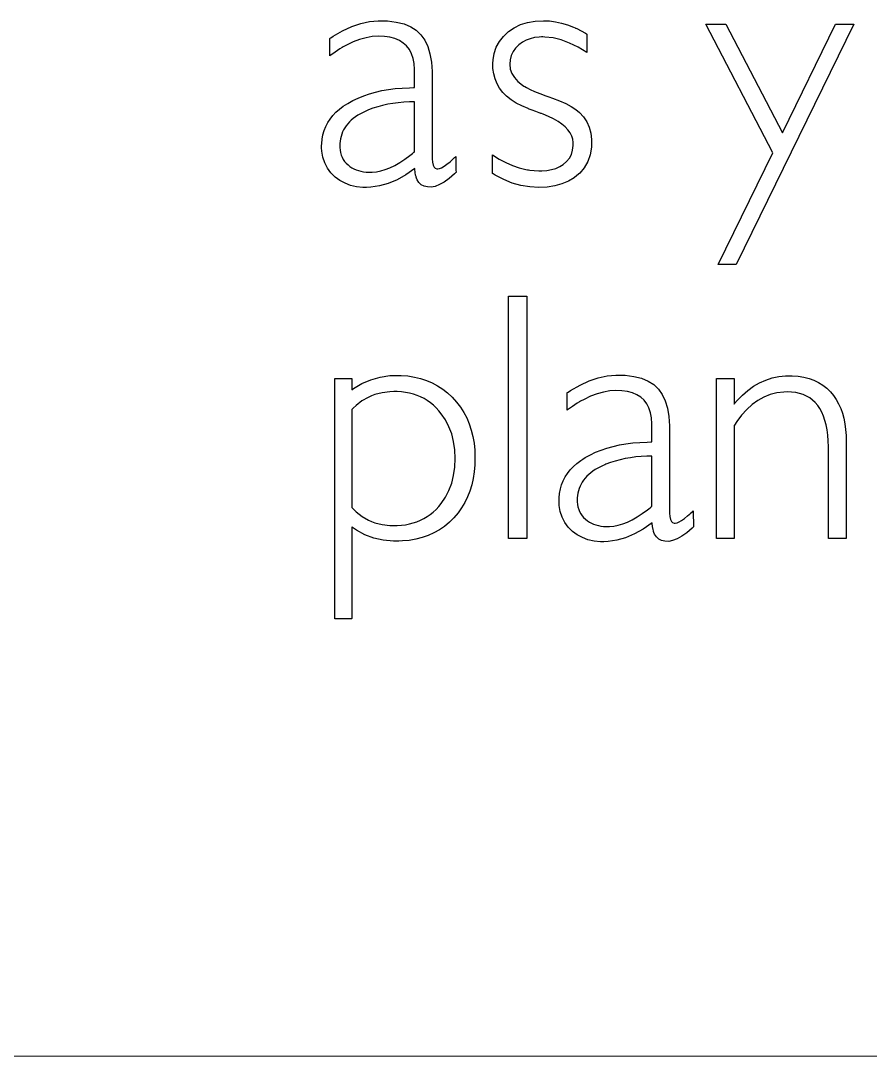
# Model space of a CAD drawing. Header units: millimetres. Extents: x 2232 to 85269, y -3593 to 5869.
# Drawn here: x 43522.46 to 43553.4, y -1535.28 to -1497.59 of the extents above; entities that cross this region are included whole.
import ezdxf

# ---------------------------------------------------------------- set-up
doc = ezdxf.new("R2010")
doc.units = ezdxf.units.MM
doc.layers.add('Standart', color=7, linetype='Continuous')

msp = doc.modelspace()

# ---------------------------------------------------------------- linework, layer by layer
at = {"layer": 'Standart', "color": 159, "linetype": 'Continuous', "lineweight": -3}
for points in [[(43534.519, -1497.8), (43534.848, -1497.688)], [(43534.848, -1497.688), (43535.168, -1497.616)], [(43535.168, -1497.616), (43535.482, -1497.587)], [(43535.482, -1497.587), (43535.65, -1497.587)], [(43535.65, -1497.587), (43535.823, -1497.595)], [(43535.823, -1497.595), (43536.14, -1497.634)], [(43536.14, -1497.634), (43536.42, -1497.704)], [(43536.42, -1497.704), (43536.663, -1497.804)], [(43540.433, -1497.841), (43540.666, -1497.729)], [(43540.666, -1497.729), (43540.921, -1497.649)], [(43540.921, -1497.649), (43541.199, -1497.602)], [(43541.199, -1497.602), (43541.5, -1497.586)], [(43541.5, -1497.586), (43541.715, -1497.595)], [(43541.715, -1497.595), (43541.932, -1497.623)], [(43541.932, -1497.623), (43542.15, -1497.669)], [(43542.15, -1497.669), (43542.369, -1497.734)], [(43542.369, -1497.734), (43542.59, -1497.818)], [(43549.847, -1502.396), (43547.41, -1497.711)], [(43547.41, -1497.711), (43548.134, -1497.711)], [(43548.134, -1497.711), (43550.2, -1501.672)], [(43552.799, -1497.711), (43548.518, -1506.458)], [(43550.2, -1501.672), (43552.132, -1497.711)], [(43552.132, -1497.711), (43552.799, -1497.711)], [(43533.751, -1498.206), (43533.839, -1498.151)], [(43533.839, -1498.151), (43534.183, -1497.955)], [(43534.183, -1497.955), (43534.519, -1497.8)], [(43535.265, -1498.166), (43535.037, -1498.205)], [(43535.489, -1498.152), (43535.265, -1498.166)], [(43535.704, -1498.16), (43535.489, -1498.152)], [(43535.908, -1498.189), (43535.704, -1498.16)], [(43536.663, -1497.804), (43536.868, -1497.935)], [(43536.868, -1497.935), (43537.037, -1498.096)], [(43537.037, -1498.096), (43537.175, -1498.291)], [(43539.893, -1498.343), (43540.04, -1498.155)], [(43540.04, -1498.155), (43540.223, -1497.984)], [(43540.223, -1497.984), (43540.433, -1497.841)], [(43542.59, -1497.818), (43542.646, -1497.842)], [(43542.646, -1497.842), (43542.668, -1497.852)], [(43542.668, -1497.852), (43542.677, -1497.856)], [(43542.677, -1497.856), (43542.715, -1497.874)], [(43542.715, -1497.874), (43542.869, -1497.954)], [(43542.869, -1497.954), (43543.027, -1498.044)], [(43543.027, -1498.044), (43543.067, -1498.068)], [(43543.067, -1498.068), (43543.08, -1498.077)], [(43543.08, -1498.077), (43543.08, -1498.084)], [(43543.08, -1498.084), (43543.08, -1498.12)], [(43543.08, -1498.12), (43543.08, -1498.181)], [(43533.717, -1498.228), (43533.729, -1498.22)], [(43533.717, -1498.23), (43533.717, -1498.228)], [(43533.717, -1498.253), (43533.717, -1498.23)], [(43533.717, -1498.299), (43533.717, -1498.253)], [(43533.717, -1498.363), (43533.717, -1498.299)], [(43533.717, -1498.69), (43533.717, -1498.363)], [(43533.729, -1498.22), (43533.751, -1498.206)], [(43534.207, -1498.54), (43534.164, -1498.565)], [(43534.329, -1498.473), (43534.207, -1498.54)], [(43534.569, -1498.358), (43534.329, -1498.473)], [(43534.805, -1498.269), (43534.569, -1498.358)], [(43535.037, -1498.205), (43534.805, -1498.269)], [(43536.092, -1498.238), (43535.908, -1498.189)], [(43536.254, -1498.307), (43536.092, -1498.238)], [(43536.395, -1498.397), (43536.254, -1498.307)], [(43536.516, -1498.506), (43536.395, -1498.397)], [(43536.615, -1498.636), (43536.516, -1498.506)], [(43537.175, -1498.291), (43537.285, -1498.522)], [(43537.285, -1498.522), (43537.366, -1498.789)], [(43539.704, -1498.773), (43539.781, -1498.549)], [(43539.781, -1498.549), (43539.893, -1498.343)], [(43540.598, -1498.465), (43540.481, -1498.58)], [(43540.729, -1498.37), (43540.598, -1498.465)], [(43540.866, -1498.296), (43540.729, -1498.37)], [(43541.013, -1498.24), (43540.866, -1498.296)], [(43541.171, -1498.202), (43541.013, -1498.24)], [(43541.338, -1498.181), (43541.171, -1498.202)], [(43541.426, -1498.178), (43541.338, -1498.181)], [(43541.48, -1498.178), (43541.426, -1498.178)], [(43541.552, -1498.18), (43541.48, -1498.178)], [(43541.845, -1498.213), (43541.552, -1498.18)], [(43542.145, -1498.286), (43541.845, -1498.213)], [(43542.45, -1498.399), (43542.145, -1498.286)], [(43542.762, -1498.551), (43542.45, -1498.399)], [(43543.08, -1498.181), (43543.08, -1498.348)], [(43543.08, -1498.348), (43543.08, -1498.533)], [(43543.08, -1498.533), (43543.08, -1498.615)], [(43533.717, -1498.762), (43533.717, -1498.69)], [(43533.717, -1498.818), (43533.717, -1498.762)], [(43533.717, -1498.854), (43533.717, -1498.818)], [(43533.717, -1498.862), (43533.717, -1498.854)], [(43533.725, -1498.858), (43533.717, -1498.863)], [(43533.717, -1498.863), (43533.717, -1498.862)], [(43533.909, -1498.727), (43533.725, -1498.858)], [(43534.082, -1498.615), (43533.909, -1498.727)], [(43534.164, -1498.565), (43534.082, -1498.615)], [(43536.693, -1498.786), (43536.615, -1498.636)], [(43536.75, -1498.956), (43536.693, -1498.786)], [(43537.366, -1498.789), (43537.419, -1499.092)], [(43539.663, -1499.014), (43539.704, -1498.773)], [(43540.324, -1498.849), (43540.284, -1499.004)], [(43540.389, -1498.708), (43540.324, -1498.849)], [(43540.481, -1498.58), (43540.389, -1498.708)], [(43543.08, -1498.744), (43542.762, -1498.551)], [(43543.08, -1498.615), (43543.08, -1498.682)], [(43543.08, -1498.682), (43543.08, -1498.727)], [(43543.08, -1498.727), (43543.08, -1498.744)], [(43536.787, -1499.146), (43536.75, -1498.956)], [(43536.802, -1499.357), (43536.787, -1499.146)], [(43537.419, -1499.092), (43537.443, -1499.43)], [(43539.655, -1499.174), (43539.656, -1499.142)], [(43539.655, -1499.22), (43539.655, -1499.174)], [(43539.66, -1499.323), (43539.655, -1499.22)], [(43539.656, -1499.142), (43539.663, -1499.014)], [(43540.284, -1499.004), (43540.271, -1499.173)], [(43540.271, -1499.173), (43540.29, -1499.345)], [(43536.802, -1499.405), (43536.802, -1499.357)], [(43536.802, -1499.406), (43536.802, -1499.405)], [(43536.802, -1499.414), (43536.802, -1499.406)], [(43536.802, -1499.448), (43536.802, -1499.414)], [(43536.802, -1499.502), (43536.802, -1499.448)], [(43536.802, -1499.649), (43536.802, -1499.502)], [(43536.802, -1499.813), (43536.802, -1499.649)], [(43537.443, -1499.43), (43537.445, -1499.52)], [(43537.445, -1499.52), (43537.445, -1499.543)], [(43537.445, -1499.543), (43537.445, -1499.557)], [(43537.445, -1499.557), (43537.445, -1499.563)], [(43537.445, -1499.563), (43537.445, -1499.602)], [(43537.445, -1499.602), (43537.445, -1499.672)], [(43537.445, -1499.672), (43537.445, -1499.771)], [(43539.686, -1499.52), (43539.66, -1499.323)], [(43539.735, -1499.705), (43539.686, -1499.52)], [(43540.29, -1499.345), (43540.346, -1499.506)], [(43540.346, -1499.506), (43540.439, -1499.658)], [(43540.439, -1499.658), (43540.569, -1499.799)], [(43536.102, -1500.058), (43536.358, -1500.036)], [(43536.358, -1500.036), (43536.624, -1500.024)], [(43536.624, -1500.024), (43536.76, -1500.022)], [(43536.76, -1500.022), (43536.795, -1500.022)], [(43536.795, -1500.022), (43536.802, -1500.022)], [(43536.802, -1499.952), (43536.802, -1499.813)], [(43536.802, -1499.997), (43536.802, -1499.952)], [(43536.802, -1500.021), (43536.802, -1499.997)], [(43536.802, -1500.022), (43536.802, -1500.021)], [(43537.445, -1499.771), (43537.445, -1499.894)], [(43537.445, -1499.894), (43537.445, -1500.039)], [(43537.445, -1500.039), (43537.445, -1500.203)], [(43539.807, -1499.88), (43539.735, -1499.705)], [(43539.901, -1500.043), (43539.807, -1499.88)], [(43540.017, -1500.195), (43539.901, -1500.043)], [(43540.569, -1499.799), (43540.737, -1499.93)], [(43540.737, -1499.93), (43540.784, -1499.962)], [(43540.784, -1499.962), (43540.818, -1499.983)], [(43540.818, -1499.983), (43540.874, -1500.017)], [(43540.874, -1500.017), (43541.008, -1500.087)], [(43534.559, -1500.491), (43534.752, -1500.399)], [(43534.752, -1500.399), (43534.954, -1500.317)], [(43534.954, -1500.317), (43535.166, -1500.245)], [(43535.166, -1500.245), (43535.386, -1500.183)], [(43535.386, -1500.183), (43535.616, -1500.131)], [(43535.616, -1500.131), (43535.854, -1500.089)], [(43535.854, -1500.089), (43536.102, -1500.058)], [(43537.445, -1500.203), (43537.445, -1500.571)], [(43540.157, -1500.335), (43540.017, -1500.195)], [(43540.318, -1500.464), (43540.157, -1500.335)], [(43541.008, -1500.087), (43541.17, -1500.161)], [(43541.17, -1500.161), (43541.36, -1500.238)], [(43541.36, -1500.238), (43541.578, -1500.319)], [(43541.578, -1500.319), (43541.698, -1500.36)], [(43541.698, -1500.36), (43541.83, -1500.406)], [(43541.83, -1500.406), (43542.085, -1500.503)], [(43533.941, -1500.918), (43534.069, -1500.805)], [(43534.069, -1500.805), (43534.21, -1500.698)], [(43534.21, -1500.698), (43534.286, -1500.648)], [(43534.286, -1500.648), (43534.375, -1500.593)], [(43534.375, -1500.593), (43534.559, -1500.491)], [(43535.291, -1500.771), (43535.124, -1500.834)], [(43535.463, -1500.716), (43535.291, -1500.771)], [(43535.642, -1500.668), (43535.463, -1500.716)], [(43535.826, -1500.628), (43535.642, -1500.668)], [(43536.016, -1500.595), (43535.826, -1500.628)], [(43536.212, -1500.57), (43536.016, -1500.595)], [(43536.413, -1500.552), (43536.212, -1500.57)], [(43536.62, -1500.542), (43536.413, -1500.552)], [(43536.726, -1500.539), (43536.62, -1500.542)], [(43536.779, -1500.539), (43536.726, -1500.539)], [(43536.802, -1500.539), (43536.779, -1500.539)], [(43536.802, -1500.54), (43536.802, -1500.539)], [(43536.802, -1500.549), (43536.802, -1500.54)], [(43536.802, -1500.565), (43536.802, -1500.549)], [(43536.802, -1500.587), (43536.802, -1500.565)], [(43536.802, -1500.617), (43536.802, -1500.587)], [(43536.802, -1500.653), (43536.802, -1500.617)], [(43536.802, -1500.694), (43536.802, -1500.653)], [(43536.802, -1500.792), (43536.802, -1500.694)], [(43536.802, -1500.907), (43536.802, -1500.792)], [(43537.445, -1500.571), (43537.445, -1500.973)], [(43540.503, -1500.582), (43540.318, -1500.464)], [(43540.71, -1500.689), (43540.503, -1500.582)], [(43540.939, -1500.784), (43540.71, -1500.689)], [(43540.951, -1500.789), (43540.939, -1500.784)], [(43540.983, -1500.8), (43540.951, -1500.789)], [(43541.089, -1500.84), (43540.983, -1500.8)], [(43542.085, -1500.503), (43542.31, -1500.604)], [(43542.31, -1500.604), (43542.505, -1500.707)], [(43542.505, -1500.707), (43542.672, -1500.813)], [(43533.642, -1501.296), (43533.727, -1501.163)], [(43533.727, -1501.163), (43533.827, -1501.037)], [(43533.827, -1501.037), (43533.941, -1500.918)], [(43534.574, -1501.146), (43534.5, -1501.208)], [(43534.653, -1501.086), (43534.574, -1501.146)], [(43534.739, -1501.029), (43534.653, -1501.086)], [(43534.83, -1500.975), (43534.739, -1501.029)], [(43534.928, -1500.923), (43534.83, -1500.975)], [(43535.031, -1500.874), (43534.928, -1500.923)], [(43535.083, -1500.851), (43535.031, -1500.874)], [(43535.124, -1500.834), (43535.083, -1500.851)], [(43536.802, -1501.036), (43536.802, -1500.907)], [(43536.802, -1501.175), (43536.802, -1501.036)], [(43536.802, -1501.321), (43536.802, -1501.175)], [(43537.445, -1500.973), (43537.445, -1501.382)], [(43541.22, -1500.888), (43541.089, -1500.84)], [(43541.338, -1500.933), (43541.22, -1500.888)], [(43541.381, -1500.948), (43541.338, -1500.933)], [(43541.407, -1500.958), (43541.381, -1500.948)], [(43541.412, -1500.96), (43541.407, -1500.958)], [(43541.43, -1500.967), (43541.412, -1500.96)], [(43541.412, -1500.96), (43541.412, -1500.96)], [(43541.484, -1500.987), (43541.43, -1500.967)], [(43541.686, -1501.073), (43541.484, -1500.987)], [(43541.868, -1501.162), (43541.686, -1501.073)], [(43542.029, -1501.255), (43541.868, -1501.162)], [(43542.672, -1500.813), (43542.809, -1500.923)], [(43542.809, -1500.923), (43542.959, -1501.083)], [(43542.959, -1501.083), (43543.078, -1501.262)], [(43533.512, -1501.581), (43533.57, -1501.436)], [(43533.57, -1501.436), (43533.642, -1501.296)], [(43534.222, -1501.556), (43534.184, -1501.633)], [(43534.266, -1501.481), (43534.222, -1501.556)], [(43534.316, -1501.409), (43534.266, -1501.481)], [(43534.371, -1501.339), (43534.316, -1501.409)], [(43534.433, -1501.272), (43534.371, -1501.339)], [(43534.5, -1501.208), (43534.433, -1501.272)], [(43536.802, -1501.618), (43536.802, -1501.321)], [(43537.445, -1501.382), (43537.445, -1501.771)], [(43542.17, -1501.352), (43542.029, -1501.255)], [(43542.29, -1501.453), (43542.17, -1501.352)], [(43542.39, -1501.559), (43542.29, -1501.453)], [(43542.469, -1501.668), (43542.39, -1501.559)], [(43543.078, -1501.262), (43543.166, -1501.46)], [(43543.166, -1501.46), (43543.222, -1501.676)], [(43533.423, -1502.059), (43533.439, -1501.893)], [(43533.439, -1501.893), (43533.469, -1501.734)], [(43533.469, -1501.734), (43533.512, -1501.581)], [(43534.106, -1501.881), (43534.092, -1501.968)], [(43534.126, -1501.796), (43534.106, -1501.881)], [(43534.152, -1501.713), (43534.126, -1501.796)], [(43534.184, -1501.633), (43534.152, -1501.713)], [(43536.802, -1501.762), (43536.802, -1501.618)], [(43536.802, -1501.899), (43536.802, -1501.762)], [(43536.802, -1502.024), (43536.802, -1501.899)], [(43537.445, -1501.771), (43537.445, -1501.95)], [(43542.527, -1501.782), (43542.469, -1501.668)], [(43542.565, -1501.899), (43542.527, -1501.782)], [(43542.582, -1502.021), (43542.565, -1501.899)], [(43543.222, -1501.676), (43543.248, -1501.911)], [(43543.248, -1501.911), (43543.25, -1502.044)], [(43533.421, -1502.144), (43533.423, -1502.059)], [(43533.421, -1502.211), (43533.421, -1502.144)], [(43533.428, -1502.33), (43533.421, -1502.211)], [(43534.084, -1502.058), (43534.082, -1502.105)], [(43534.082, -1502.105), (43534.082, -1502.128)], [(43534.082, -1502.128), (43534.082, -1502.145)], [(43534.082, -1502.145), (43534.083, -1502.196)], [(43534.083, -1502.196), (43534.092, -1502.294)], [(43534.092, -1501.968), (43534.084, -1502.058)], [(43534.092, -1502.294), (43534.109, -1502.387)], [(43536.802, -1502.135), (43536.802, -1502.024)], [(43536.802, -1502.227), (43536.802, -1502.135)], [(43536.802, -1502.265), (43536.802, -1502.227)], [(43536.802, -1502.297), (43536.802, -1502.265)], [(43536.802, -1502.323), (43536.802, -1502.297)], [(43537.445, -1501.95), (43537.445, -1502.114)], [(43537.445, -1502.114), (43537.445, -1502.26)], [(43537.445, -1502.26), (43537.445, -1502.385)], [(43542.513, -1502.449), (43542.56, -1502.294)], [(43542.56, -1502.294), (43542.582, -1502.123)], [(43542.583, -1502.078), (43542.582, -1502.021)], [(43542.582, -1502.123), (43542.583, -1502.078)], [(43543.241, -1502.191), (43543.195, -1502.465)], [(43543.25, -1502.044), (43543.241, -1502.191)], [(43533.465, -1502.556), (43533.428, -1502.33)], [(43533.532, -1502.763), (43533.465, -1502.556)], [(43534.109, -1502.387), (43534.134, -1502.474)], [(43534.134, -1502.474), (43534.167, -1502.557)], [(43534.167, -1502.557), (43534.209, -1502.634)], [(43534.209, -1502.634), (43534.258, -1502.706)], [(43536.263, -1502.75), (43536.447, -1502.629)], [(43536.447, -1502.629), (43536.636, -1502.491)], [(43536.636, -1502.491), (43536.733, -1502.415)], [(43536.733, -1502.415), (43536.781, -1502.375)], [(43536.781, -1502.375), (43536.793, -1502.365)], [(43536.793, -1502.365), (43536.8, -1502.36)], [(43536.8, -1502.36), (43536.802, -1502.358)], [(43536.802, -1502.342), (43536.802, -1502.323)], [(43536.802, -1502.354), (43536.802, -1502.342)], [(43536.802, -1502.358), (43536.802, -1502.354)], [(43536.802, -1502.358), (43536.802, -1502.358)], [(43536.802, -1502.358), (43536.802, -1502.358)], [(43536.802, -1502.358), (43536.802, -1502.358)], [(43537.445, -1502.385), (43537.445, -1502.484)], [(43537.445, -1502.484), (43537.445, -1502.556)], [(43537.445, -1502.556), (43537.445, -1502.596)], [(43537.445, -1502.596), (43537.445, -1502.61)], [(43537.445, -1502.61), (43537.454, -1502.737)], [(43538.099, -1502.716), (43538.161, -1502.661)], [(43538.161, -1502.661), (43538.175, -1502.648)], [(43538.175, -1502.648), (43538.177, -1502.646)], [(43538.175, -1502.648), (43538.175, -1502.648)], [(43538.177, -1502.646), (43538.196, -1502.629)], [(43538.196, -1502.629), (43538.262, -1502.569)], [(43538.262, -1502.569), (43538.292, -1502.542)], [(43538.292, -1502.542), (43538.307, -1502.529)], [(43538.307, -1502.529), (43538.307, -1502.534)], [(43538.307, -1502.534), (43538.308, -1502.563)], [(43538.308, -1502.563), (43538.308, -1502.612)], [(43538.308, -1502.612), (43538.309, -1502.676)], [(43538.309, -1502.676), (43538.312, -1502.978)], [(43539.642, -1502.472), (43539.883, -1502.623)], [(43539.642, -1502.474), (43539.642, -1502.472)], [(43539.642, -1502.472), (43539.642, -1502.472)], [(43539.642, -1502.472), (43539.642, -1502.472)], [(43539.642, -1502.501), (43539.642, -1502.474)], [(43539.642, -1502.554), (43539.642, -1502.501)], [(43539.642, -1502.628), (43539.642, -1502.554)], [(43539.642, -1502.809), (43539.642, -1502.628)], [(43539.883, -1502.623), (43540.126, -1502.752)], [(43542.342, -1502.711), (43542.44, -1502.588)], [(43542.44, -1502.588), (43542.513, -1502.449)], [(43543.195, -1502.465), (43543.108, -1502.714)], [(43547.863, -1506.458), (43549.847, -1502.396)], [(43533.629, -1502.952), (43533.532, -1502.763)], [(43533.757, -1503.124), (43533.629, -1502.952)], [(43534.258, -1502.706), (43534.316, -1502.773)], [(43534.316, -1502.773), (43534.381, -1502.836)], [(43534.381, -1502.836), (43534.452, -1502.89)], [(43534.452, -1502.89), (43534.523, -1502.936)], [(43534.523, -1502.936), (43534.598, -1502.976)], [(43534.598, -1502.976), (43534.678, -1503.01)], [(43534.678, -1503.01), (43534.762, -1503.039)], [(43534.762, -1503.039), (43534.851, -1503.063)], [(43534.851, -1503.063), (43534.943, -1503.081)], [(43535.414, -1503.087), (43535.574, -1503.055)], [(43535.574, -1503.055), (43535.739, -1503.005)], [(43535.739, -1503.005), (43535.909, -1502.938)], [(43535.909, -1502.938), (43536.084, -1502.853)], [(43536.084, -1502.853), (43536.263, -1502.75)], [(43536.815, -1502.963), (43536.489, -1503.189)], [(43536.816, -1502.989), (43536.815, -1502.963)], [(43536.815, -1502.963), (43536.815, -1502.963)], [(43536.815, -1502.963), (43536.815, -1502.963)], [(43536.815, -1502.963), (43536.815, -1502.963)], [(43536.824, -1503.104), (43536.816, -1502.989)], [(43537.454, -1502.737), (43537.479, -1502.84)], [(43537.479, -1502.84), (43537.515, -1502.913)], [(43537.515, -1502.913), (43537.556, -1502.953)], [(43537.556, -1502.953), (43537.614, -1502.972)], [(43537.614, -1502.972), (43537.65, -1502.975)], [(43537.65, -1502.975), (43537.714, -1502.965)], [(43537.714, -1502.965), (43537.791, -1502.935)], [(43537.791, -1502.935), (43537.881, -1502.883)], [(43537.881, -1502.883), (43537.983, -1502.81)], [(43537.983, -1502.81), (43538.099, -1502.716)], [(43538.312, -1502.978), (43538.313, -1503.039)], [(43538.313, -1503.039), (43538.314, -1503.085)], [(43539.642, -1502.989), (43539.642, -1502.809)], [(43539.642, -1503.063), (43539.642, -1502.989)], [(43539.642, -1503.117), (43539.642, -1503.063)], [(43540.126, -1502.752), (43540.369, -1502.857)], [(43540.369, -1502.857), (43540.613, -1502.94)], [(43540.613, -1502.94), (43540.857, -1502.999)], [(43540.857, -1502.999), (43540.919, -1503.01)], [(43540.919, -1503.01), (43540.943, -1503.014)], [(43540.943, -1503.014), (43540.953, -1503.016)], [(43540.953, -1503.016), (43540.996, -1503.022)], [(43540.996, -1503.022), (43541.163, -1503.041)], [(43541.163, -1503.041), (43541.327, -1503.05)], [(43541.327, -1503.05), (43541.367, -1503.051)], [(43541.367, -1503.051), (43541.396, -1503.051)], [(43541.396, -1503.051), (43541.443, -1503.05)], [(43541.443, -1503.05), (43541.624, -1503.036)], [(43541.624, -1503.036), (43541.791, -1503.006)], [(43541.791, -1503.006), (43541.946, -1502.96)], [(43541.946, -1502.96), (43542.088, -1502.897)], [(43542.088, -1502.897), (43542.218, -1502.818)], [(43542.218, -1502.818), (43542.342, -1502.711)], [(43542.982, -1502.938), (43542.816, -1503.135)], [(43543.108, -1502.714), (43542.982, -1502.938)], [(43533.914, -1503.277), (43533.757, -1503.124)], [(43534.085, -1503.403), (43533.914, -1503.277)], [(43534.272, -1503.504), (43534.085, -1503.403)], [(43534.943, -1503.081), (43535.04, -1503.093)], [(43535.04, -1503.093), (43535.141, -1503.1)], [(43535.141, -1503.1), (43535.193, -1503.101)], [(43535.193, -1503.101), (43535.221, -1503.101)], [(43535.221, -1503.101), (43535.259, -1503.1)], [(43535.259, -1503.1), (43535.414, -1503.087)], [(43536.165, -1503.371), (43535.843, -1503.508)], [(43536.489, -1503.189), (43536.165, -1503.371)], [(43536.843, -1503.21), (43536.824, -1503.104)], [(43536.857, -1503.259), (43536.843, -1503.21)], [(43536.864, -1503.281), (43536.857, -1503.259)], [(43536.875, -1503.314), (43536.864, -1503.281)], [(43536.9, -1503.374), (43536.875, -1503.314)], [(43536.964, -1503.476), (43536.9, -1503.374)], [(43538.067, -1503.326), (43537.884, -1503.456)], [(43538.261, -1503.162), (43538.067, -1503.326)], [(43538.312, -1503.116), (43538.261, -1503.162)], [(43538.314, -1503.11), (43538.312, -1503.116)], [(43538.314, -1503.085), (43538.314, -1503.11)], [(43539.642, -1503.144), (43539.642, -1503.117)], [(43539.642, -1503.145), (43539.642, -1503.144)], [(43539.648, -1503.149), (43539.642, -1503.145)], [(43539.667, -1503.161), (43539.648, -1503.149)], [(43539.743, -1503.207), (43539.667, -1503.161)], [(43540.05, -1503.368), (43539.743, -1503.207)], [(43540.362, -1503.494), (43540.05, -1503.368)], [(43542.405, -1503.429), (43542.17, -1503.528)], [(43542.618, -1503.301), (43542.405, -1503.429)], [(43542.718, -1503.224), (43542.618, -1503.301)], [(43542.816, -1503.135), (43542.718, -1503.224)], [(43534.474, -1503.579), (43534.272, -1503.504)], [(43534.692, -1503.629), (43534.474, -1503.579)], [(43534.926, -1503.653), (43534.692, -1503.629)], [(43535.053, -1503.655), (43534.926, -1503.653)], [(43535.21, -1503.648), (43535.053, -1503.655)], [(43535.525, -1503.6), (43535.21, -1503.648)], [(43535.843, -1503.508), (43535.525, -1503.6)], [(43537.048, -1503.554), (43536.964, -1503.476)], [(43537.151, -1503.608), (43537.048, -1503.554)], [(43537.273, -1503.637), (43537.151, -1503.608)], [(43537.411, -1503.641), (43537.273, -1503.637)], [(43537.556, -1503.614), (43537.411, -1503.641)], [(43537.714, -1503.552), (43537.556, -1503.614)], [(43537.884, -1503.456), (43537.714, -1503.552)], [(43540.679, -1503.584), (43540.362, -1503.494)], [(43541.002, -1503.637), (43540.679, -1503.584)], [(43541.329, -1503.655), (43541.002, -1503.637)], [(43541.632, -1503.641), (43541.329, -1503.655)], [(43541.913, -1503.599), (43541.632, -1503.641)], [(43542.17, -1503.528), (43541.913, -1503.599)], [(43548.518, -1506.458), (43547.863, -1506.458)], [(43540.227, -1516.425), (43540.227, -1507.616)], [(43540.227, -1507.616), (43540.889, -1507.616)], [(43540.889, -1507.616), (43540.889, -1516.425)], [(43533.899, -1510.609), (43533.9, -1510.606)], [(43533.899, -1510.638), (43533.899, -1510.609)], [(43533.9, -1510.606), (43533.923, -1510.606)], [(43533.923, -1510.606), (43533.975, -1510.606)], [(43533.975, -1510.606), (43534.136, -1510.606)], [(43534.136, -1510.606), (43534.321, -1510.606)], [(43534.321, -1510.606), (43534.468, -1510.606)], [(43534.468, -1510.606), (43534.508, -1510.606)], [(43534.508, -1510.606), (43534.517, -1510.608)], [(43534.517, -1510.608), (43534.517, -1510.626)], [(43535.21, -1510.652), (43535.548, -1510.556)], [(43535.548, -1510.556), (43535.904, -1510.504)], [(43535.904, -1510.504), (43536.088, -1510.494)], [(43536.088, -1510.494), (43536.19, -1510.494)], [(43536.19, -1510.494), (43536.316, -1510.497)], [(43536.316, -1510.497), (43536.562, -1510.516)], [(43536.562, -1510.516), (43536.798, -1510.553)], [(43536.798, -1510.553), (43537.025, -1510.606)], [(43537.025, -1510.606), (43537.241, -1510.677)], [(43543.165, -1510.695), (43543.494, -1510.583)], [(43543.494, -1510.583), (43543.815, -1510.512)], [(43543.815, -1510.512), (43544.128, -1510.482)], [(43544.128, -1510.482), (43544.296, -1510.482)], [(43544.296, -1510.482), (43544.469, -1510.49)], [(43544.469, -1510.49), (43544.786, -1510.529)], [(43544.786, -1510.529), (43545.065, -1510.599)], [(43545.065, -1510.599), (43545.308, -1510.699)], [(43547.803, -1510.611), (43547.819, -1510.606)], [(43547.819, -1510.606), (43547.872, -1510.606)], [(43547.872, -1510.606), (43547.952, -1510.606)], [(43547.952, -1510.606), (43548.154, -1510.606)], [(43548.154, -1510.606), (43548.256, -1510.606)], [(43548.256, -1510.606), (43548.345, -1510.606)], [(43548.345, -1510.606), (43548.411, -1510.606)], [(43548.411, -1510.606), (43548.443, -1510.606)], [(43548.443, -1510.606), (43548.445, -1510.608)], [(43548.445, -1510.608), (43548.445, -1510.623)], [(43549.589, -1510.663), (43549.822, -1510.588)], [(43549.822, -1510.588), (43550.064, -1510.536)], [(43550.064, -1510.536), (43550.314, -1510.51)], [(43550.314, -1510.51), (43550.442, -1510.506)], [(43550.442, -1510.506), (43550.557, -1510.507)], [(43550.557, -1510.507), (43550.773, -1510.523)], [(43550.773, -1510.523), (43550.977, -1510.554)], [(43550.977, -1510.554), (43551.169, -1510.602)], [(43551.169, -1510.602), (43551.348, -1510.667)], [(43533.899, -1510.699), (43533.899, -1510.638)], [(43533.899, -1510.789), (43533.899, -1510.699)], [(43533.899, -1510.907), (43533.899, -1510.789)], [(43533.899, -1511.052), (43533.899, -1510.907)], [(43534.517, -1510.626), (43534.517, -1510.664)], [(43534.517, -1510.664), (43534.517, -1510.776)], [(43534.517, -1510.776), (43534.517, -1510.9)], [(43534.517, -1510.9), (43534.517, -1510.995)], [(43534.517, -1511.023), (43534.584, -1510.974)], [(43534.584, -1510.974), (43534.888, -1510.791)], [(43534.888, -1510.791), (43535.21, -1510.652)], [(43537.241, -1510.677), (43537.448, -1510.766)], [(43537.448, -1510.766), (43537.644, -1510.871)], [(43537.644, -1510.871), (43537.831, -1510.994)], [(43542.484, -1511.045), (43542.828, -1510.85)], [(43542.828, -1510.85), (43543.165, -1510.695)], [(43545.308, -1510.699), (43545.514, -1510.829)], [(43545.514, -1510.829), (43545.683, -1510.991)], [(43547.803, -1510.638), (43547.803, -1510.611)], [(43547.803, -1510.689), (43547.803, -1510.638)], [(43547.803, -1510.762), (43547.803, -1510.689)], [(43547.803, -1510.856), (43547.803, -1510.762)], [(43547.803, -1510.97), (43547.803, -1510.856)], [(43547.803, -1511.102), (43547.803, -1510.97)], [(43548.445, -1510.623), (43548.445, -1510.651)], [(43548.445, -1510.651), (43548.445, -1510.692)], [(43548.445, -1510.692), (43548.445, -1510.804)], [(43548.445, -1510.804), (43548.445, -1510.943)], [(43548.445, -1510.943), (43548.445, -1511.243)], [(43548.941, -1511.039), (43549.148, -1510.889)], [(43549.148, -1510.889), (43549.365, -1510.764)], [(43549.365, -1510.764), (43549.589, -1510.663)], [(43551.348, -1510.667), (43551.516, -1510.748)], [(43551.516, -1510.748), (43551.672, -1510.845)], [(43551.672, -1510.845), (43551.816, -1510.959)], [(43551.816, -1510.959), (43551.947, -1511.089)], [(43533.899, -1511.221), (43533.899, -1511.052)], [(43533.899, -1511.414), (43533.899, -1511.221)], [(43534.517, -1510.995), (43534.517, -1511.019)], [(43534.517, -1511.019), (43534.517, -1511.023)], [(43535.113, -1511.293), (43534.885, -1511.425)], [(43535.234, -1511.239), (43535.113, -1511.293)], [(43535.36, -1511.193), (43535.234, -1511.239)], [(43535.625, -1511.126), (43535.36, -1511.193)], [(43535.904, -1511.091), (43535.625, -1511.126)], [(43536.049, -1511.085), (43535.904, -1511.091)], [(43536.067, -1511.085), (43536.049, -1511.085)], [(43536.094, -1511.085), (43536.067, -1511.085)], [(43536.173, -1511.086), (43536.094, -1511.085)], [(43536.328, -1511.096), (43536.173, -1511.086)], [(43536.478, -1511.114), (43536.328, -1511.096)], [(43536.622, -1511.142), (43536.478, -1511.114)], [(43536.762, -1511.178), (43536.622, -1511.142)], [(43536.896, -1511.222), (43536.762, -1511.178)], [(43537.025, -1511.276), (43536.896, -1511.222)], [(43537.148, -1511.338), (43537.025, -1511.276)], [(43537.267, -1511.409), (43537.148, -1511.338)], [(43537.831, -1510.994), (43538.008, -1511.134)], [(43538.008, -1511.134), (43538.175, -1511.292)], [(43538.175, -1511.292), (43538.332, -1511.464)], [(43542.363, -1511.123), (43542.375, -1511.115)], [(43542.363, -1511.125), (43542.363, -1511.123)], [(43542.363, -1511.147), (43542.363, -1511.125)], [(43542.363, -1511.194), (43542.363, -1511.147)], [(43542.363, -1511.258), (43542.363, -1511.194)], [(43542.363, -1511.585), (43542.363, -1511.258)], [(43542.375, -1511.115), (43542.397, -1511.101)], [(43542.397, -1511.101), (43542.484, -1511.045)], [(43543.214, -1511.253), (43542.974, -1511.368)], [(43543.451, -1511.164), (43543.214, -1511.253)], [(43543.683, -1511.1), (43543.451, -1511.164)], [(43543.911, -1511.061), (43543.683, -1511.1)], [(43544.135, -1511.048), (43543.911, -1511.061)], [(43544.349, -1511.056), (43544.135, -1511.048)], [(43544.554, -1511.085), (43544.349, -1511.056)], [(43544.737, -1511.133), (43544.554, -1511.085)], [(43544.9, -1511.202), (43544.737, -1511.133)], [(43545.041, -1511.292), (43544.9, -1511.202)], [(43545.161, -1511.401), (43545.041, -1511.292)], [(43545.683, -1510.991), (43545.821, -1511.186)], [(43545.821, -1511.186), (43545.931, -1511.417)], [(43547.803, -1511.251), (43547.803, -1511.102)], [(43547.803, -1511.415), (43547.803, -1511.251)], [(43548.445, -1511.243), (43548.445, -1511.376)], [(43548.551, -1511.413), (43548.741, -1511.214)], [(43548.741, -1511.214), (43548.941, -1511.039)], [(43549.521, -1511.285), (43549.301, -1511.405)], [(43549.751, -1511.195), (43549.521, -1511.285)], [(43549.993, -1511.134), (43549.751, -1511.195)], [(43550.247, -1511.103), (43549.993, -1511.134)], [(43550.378, -1511.098), (43550.247, -1511.103)], [(43550.532, -1511.103), (43550.378, -1511.098)], [(43550.682, -1511.12), (43550.532, -1511.103)], [(43550.823, -1511.149), (43550.682, -1511.12)], [(43550.956, -1511.191), (43550.823, -1511.149)], [(43551.079, -1511.245), (43550.956, -1511.191)], [(43551.193, -1511.312), (43551.079, -1511.245)], [(43551.299, -1511.392), (43551.193, -1511.312)], [(43551.947, -1511.089), (43552.064, -1511.231)], [(43552.064, -1511.231), (43552.161, -1511.375)], [(43533.899, -1511.627), (43533.899, -1511.414)], [(43533.899, -1511.86), (43533.899, -1511.627)], [(43534.526, -1511.737), (43534.517, -1511.747)], [(43534.574, -1511.686), (43534.526, -1511.737)], [(43534.673, -1511.591), (43534.574, -1511.686)], [(43534.885, -1511.425), (43534.673, -1511.591)], [(43537.381, -1511.489), (43537.267, -1511.409)], [(43537.489, -1511.578), (43537.381, -1511.489)], [(43537.592, -1511.675), (43537.489, -1511.578)], [(43537.69, -1511.781), (43537.592, -1511.675)], [(43538.332, -1511.464), (43538.472, -1511.646)], [(43538.472, -1511.646), (43538.596, -1511.839)], [(43542.363, -1511.656), (43542.363, -1511.585)], [(43542.363, -1511.713), (43542.363, -1511.656)], [(43542.363, -1511.748), (43542.363, -1511.713)], [(43542.555, -1511.622), (43542.371, -1511.752)], [(43542.727, -1511.51), (43542.555, -1511.622)], [(43542.809, -1511.46), (43542.727, -1511.51)], [(43542.852, -1511.435), (43542.809, -1511.46)], [(43542.974, -1511.368), (43542.852, -1511.435)], [(43545.26, -1511.531), (43545.161, -1511.401)], [(43545.339, -1511.681), (43545.26, -1511.531)], [(43545.396, -1511.851), (43545.339, -1511.681)], [(43545.931, -1511.417), (43546.012, -1511.684)], [(43546.012, -1511.684), (43546.064, -1511.987)], [(43547.803, -1511.593), (43547.803, -1511.415)], [(43547.803, -1511.784), (43547.803, -1511.593)], [(43548.445, -1511.376), (43548.445, -1511.477)], [(43548.445, -1511.477), (43548.445, -1511.511)], [(43548.445, -1511.511), (43548.445, -1511.532)], [(43548.445, -1511.532), (43548.445, -1511.537)], [(43548.445, -1511.538), (43548.447, -1511.536)], [(43548.445, -1511.537), (43548.445, -1511.538)], [(43548.447, -1511.536), (43548.458, -1511.522)], [(43548.458, -1511.522), (43548.551, -1511.413)], [(43548.897, -1511.732), (43548.713, -1511.94)], [(43549.094, -1511.554), (43548.897, -1511.732)], [(43549.301, -1511.405), (43549.094, -1511.554)], [(43551.396, -1511.484), (43551.299, -1511.392)], [(43551.484, -1511.588), (43551.396, -1511.484)], [(43551.563, -1511.705), (43551.484, -1511.588)], [(43551.633, -1511.835), (43551.563, -1511.705)], [(43552.161, -1511.375), (43552.246, -1511.529)], [(43552.246, -1511.529), (43552.32, -1511.694)], [(43552.32, -1511.694), (43552.382, -1511.871)], [(43533.899, -1512.376), (43533.899, -1511.86)], [(43534.517, -1511.747), (43534.517, -1511.763)], [(43534.517, -1511.747), (43534.517, -1511.747)], [(43534.517, -1511.747), (43534.517, -1511.747)], [(43534.517, -1511.747), (43534.517, -1511.747)], [(43534.517, -1511.747), (43534.517, -1511.747)], [(43534.517, -1511.763), (43534.517, -1511.809)], [(43534.517, -1511.809), (43534.517, -1511.882)], [(43534.517, -1511.882), (43534.517, -1511.98)], [(43534.517, -1511.98), (43534.517, -1512.101)], [(43534.517, -1512.101), (43534.517, -1512.242)], [(43537.779, -1511.889), (43537.69, -1511.781)], [(43537.932, -1512.116), (43537.779, -1511.889)], [(43538.058, -1512.361), (43537.932, -1512.116)], [(43538.596, -1511.839), (43538.704, -1512.043)], [(43538.704, -1512.043), (43538.795, -1512.257)], [(43542.363, -1511.757), (43542.363, -1511.748)], [(43542.371, -1511.752), (43542.363, -1511.758)], [(43542.363, -1511.758), (43542.363, -1511.757)], [(43545.432, -1512.041), (43545.396, -1511.851)], [(43545.447, -1512.252), (43545.432, -1512.041)], [(43546.064, -1511.987), (43546.088, -1512.325)], [(43547.803, -1512.196), (43547.803, -1511.784)], [(43548.713, -1511.94), (43548.539, -1512.177)], [(43551.694, -1511.977), (43551.633, -1511.835)], [(43551.747, -1512.131), (43551.694, -1511.977)], [(43552.382, -1511.871), (43552.433, -1512.057)], [(43552.433, -1512.057), (43552.472, -1512.255)], [(43533.899, -1512.95), (43533.899, -1512.376)], [(43534.517, -1512.242), (43534.517, -1512.399)], [(43534.517, -1512.399), (43534.517, -1512.572)], [(43538.156, -1512.624), (43538.058, -1512.361)], [(43538.795, -1512.257), (43538.87, -1512.482)], [(43538.87, -1512.482), (43538.928, -1512.718)], [(43545.447, -1512.3), (43545.447, -1512.252)], [(43545.447, -1512.301), (43545.447, -1512.3)], [(43545.447, -1512.309), (43545.447, -1512.301)], [(43545.447, -1512.343), (43545.447, -1512.309)], [(43545.447, -1512.397), (43545.447, -1512.343)], [(43545.447, -1512.544), (43545.447, -1512.397)], [(43546.088, -1512.325), (43546.09, -1512.415)], [(43546.09, -1512.415), (43546.09, -1512.438)], [(43546.09, -1512.438), (43546.09, -1512.451)], [(43546.09, -1512.451), (43546.09, -1512.458)], [(43546.09, -1512.458), (43546.09, -1512.497)], [(43547.803, -1512.641), (43547.803, -1512.196)], [(43548.447, -1512.323), (43548.445, -1512.326)], [(43548.445, -1512.326), (43548.445, -1512.331)], [(43548.445, -1512.331), (43548.445, -1512.352)], [(43548.445, -1512.352), (43548.445, -1512.39)], [(43548.445, -1512.39), (43548.445, -1512.444)], [(43548.445, -1512.444), (43548.445, -1512.513)], [(43548.457, -1512.307), (43548.447, -1512.323)], [(43548.539, -1512.177), (43548.457, -1512.307)], [(43551.79, -1512.298), (43551.747, -1512.131)], [(43551.825, -1512.478), (43551.79, -1512.298)], [(43551.851, -1512.67), (43551.825, -1512.478)], [(43552.472, -1512.255), (43552.499, -1512.464)], [(43552.499, -1512.464), (43552.515, -1512.683)], [(43534.517, -1512.572), (43534.517, -1512.951)], [(43538.226, -1512.905), (43538.156, -1512.624)], [(43538.928, -1512.718), (43538.97, -1512.964)], [(43545.447, -1512.709), (43545.447, -1512.544)], [(43545.447, -1512.847), (43545.447, -1512.709)], [(43545.447, -1512.893), (43545.447, -1512.847)], [(43546.09, -1512.497), (43546.09, -1512.567)], [(43546.09, -1512.567), (43546.09, -1512.666)], [(43546.09, -1512.666), (43546.09, -1512.789)], [(43546.09, -1512.789), (43546.09, -1512.934)], [(43547.803, -1513.108), (43547.803, -1512.641)], [(43548.445, -1512.513), (43548.445, -1512.595)], [(43548.445, -1512.595), (43548.445, -1512.796)], [(43548.445, -1512.796), (43548.445, -1513.04)], [(43551.868, -1512.874), (43551.851, -1512.67)], [(43552.515, -1512.683), (43552.518, -1512.797)], [(43552.518, -1512.797), (43552.519, -1512.855)], [(43552.519, -1512.855), (43552.519, -1512.88)], [(43533.899, -1513.567), (43533.899, -1512.95)], [(43534.517, -1512.951), (43534.517, -1513.359)], [(43538.268, -1513.204), (43538.226, -1512.905)], [(43538.282, -1513.522), (43538.268, -1513.204)], [(43538.97, -1512.964), (43538.996, -1513.221)], [(43538.996, -1513.221), (43538.999, -1513.752)], [(43543.398, -1513.294), (43543.6, -1513.212)], [(43543.6, -1513.212), (43543.811, -1513.14)], [(43543.811, -1513.14), (43544.032, -1513.079)], [(43544.032, -1513.079), (43544.261, -1513.027)], [(43544.261, -1513.027), (43544.5, -1512.985)], [(43544.5, -1512.985), (43544.747, -1512.953)], [(43544.747, -1512.953), (43545.004, -1512.932)], [(43545.004, -1512.932), (43545.269, -1512.92)], [(43545.269, -1512.92), (43545.406, -1512.918)], [(43545.406, -1512.918), (43545.44, -1512.918)], [(43545.44, -1512.918), (43545.447, -1512.918)], [(43545.447, -1512.916), (43545.447, -1512.893)], [(43545.447, -1512.918), (43545.447, -1512.916)], [(43546.09, -1512.934), (43546.09, -1513.098)], [(43546.09, -1513.098), (43546.09, -1513.466)], [(43547.803, -1514.058), (43547.803, -1513.108)], [(43548.445, -1513.04), (43548.445, -1513.318)], [(43551.876, -1513.091), (43551.868, -1512.874)], [(43551.877, -1513.147), (43551.876, -1513.091)], [(43551.877, -1513.176), (43551.877, -1513.147)], [(43551.877, -1513.188), (43551.877, -1513.176)], [(43551.877, -1513.197), (43551.877, -1513.188)], [(43551.877, -1513.188), (43551.877, -1513.188)], [(43551.877, -1513.22), (43551.877, -1513.197)], [(43551.877, -1513.255), (43551.877, -1513.22)], [(43552.519, -1512.88), (43552.519, -1512.882)], [(43552.519, -1512.882), (43552.519, -1512.899)], [(43552.519, -1512.899), (43552.519, -1512.93)], [(43552.519, -1512.93), (43552.519, -1512.974)], [(43552.519, -1512.974), (43552.519, -1513.032)], [(43552.519, -1513.032), (43552.519, -1513.182)], [(43552.519, -1513.182), (43552.519, -1513.373)], [(43533.899, -1514.877), (43533.899, -1513.567)], [(43534.517, -1513.359), (43534.517, -1513.775)], [(43538.268, -1513.838), (43538.282, -1513.522)], [(43542.714, -1513.7), (43542.856, -1513.594)], [(43542.856, -1513.594), (43542.933, -1513.543)], [(43542.933, -1513.543), (43543.021, -1513.488)], [(43543.021, -1513.488), (43543.205, -1513.386)], [(43543.205, -1513.386), (43543.398, -1513.294)], [(43544.109, -1513.611), (43543.936, -1513.666)], [(43544.288, -1513.563), (43544.109, -1513.611)], [(43544.472, -1513.523), (43544.288, -1513.563)], [(43544.662, -1513.49), (43544.472, -1513.523)], [(43544.857, -1513.464), (43544.662, -1513.49)], [(43545.059, -1513.447), (43544.857, -1513.464)], [(43545.266, -1513.436), (43545.059, -1513.447)], [(43545.371, -1513.434), (43545.266, -1513.436)], [(43545.425, -1513.434), (43545.371, -1513.434)], [(43545.447, -1513.434), (43545.425, -1513.434)], [(43545.447, -1513.435), (43545.447, -1513.434)], [(43545.447, -1513.443), (43545.447, -1513.435)], [(43545.447, -1513.459), (43545.447, -1513.443)], [(43545.447, -1513.482), (43545.447, -1513.459)], [(43545.447, -1513.512), (43545.447, -1513.482)], [(43545.447, -1513.548), (43545.447, -1513.512)], [(43545.447, -1513.589), (43545.447, -1513.548)], [(43545.447, -1513.687), (43545.447, -1513.589)], [(43546.09, -1513.466), (43546.09, -1513.868)], [(43548.445, -1513.318), (43548.445, -1513.623)], [(43548.445, -1513.623), (43548.445, -1514.279)], [(43551.877, -1513.362), (43551.877, -1513.255)], [(43551.877, -1513.51), (43551.877, -1513.362)], [(43551.877, -1513.694), (43551.877, -1513.51)], [(43552.519, -1513.373), (43552.519, -1513.597)], [(43552.519, -1513.597), (43552.519, -1513.848)], [(43534.517, -1513.775), (43534.517, -1514.179)], [(43538.226, -1514.136), (43538.268, -1513.838)], [(43538.999, -1513.752), (43538.977, -1514.005)], [(43542.373, -1514.059), (43542.473, -1513.933)], [(43542.473, -1513.933), (43542.587, -1513.813)], [(43542.587, -1513.813), (43542.714, -1513.7)], [(43543.299, -1513.981), (43543.22, -1514.041)], [(43543.385, -1513.924), (43543.299, -1513.981)], [(43543.476, -1513.87), (43543.385, -1513.924)], [(43543.573, -1513.818), (43543.476, -1513.87)], [(43543.677, -1513.769), (43543.573, -1513.818)], [(43543.728, -1513.746), (43543.677, -1513.769)], [(43543.769, -1513.729), (43543.728, -1513.746)], [(43543.936, -1513.666), (43543.769, -1513.729)], [(43545.447, -1513.802), (43545.447, -1513.687)], [(43545.447, -1513.931), (43545.447, -1513.802)], [(43545.447, -1514.07), (43545.447, -1513.931)], [(43546.09, -1513.868), (43546.09, -1514.277)], [(43551.877, -1513.906), (43551.877, -1513.694)], [(43551.877, -1514.142), (43551.877, -1513.906)], [(43552.519, -1513.848), (43552.519, -1514.12)], [(43534.517, -1514.179), (43534.517, -1514.37)], [(43534.517, -1514.37), (43534.517, -1514.55)], [(43538.156, -1514.417), (43538.226, -1514.136)], [(43538.939, -1514.249), (43538.886, -1514.482)], [(43538.977, -1514.005), (43538.939, -1514.249)], [(43542.158, -1514.477), (43542.216, -1514.331)], [(43542.216, -1514.331), (43542.287, -1514.192)], [(43542.287, -1514.192), (43542.373, -1514.059)], [(43542.912, -1514.376), (43542.868, -1514.451)], [(43542.961, -1514.304), (43542.912, -1514.376)], [(43543.017, -1514.234), (43542.961, -1514.304)], [(43543.079, -1514.167), (43543.017, -1514.234)], [(43543.146, -1514.103), (43543.079, -1514.167)], [(43543.22, -1514.041), (43543.146, -1514.103)], [(43545.447, -1514.216), (43545.447, -1514.07)], [(43545.447, -1514.513), (43545.447, -1514.216)], [(43546.09, -1514.277), (43546.09, -1514.667)], [(43547.803, -1514.52), (43547.803, -1514.058)], [(43548.445, -1514.279), (43548.445, -1514.945)], [(43551.877, -1514.655), (43551.877, -1514.142)], [(43552.519, -1514.12), (43552.519, -1514.404)], [(43534.517, -1514.55), (43534.517, -1514.717)], [(43534.517, -1514.717), (43534.517, -1514.868)], [(43537.932, -1514.926), (43538.058, -1514.681)], [(43538.058, -1514.681), (43538.156, -1514.417)], [(43538.817, -1514.706), (43538.733, -1514.92)], [(43538.886, -1514.482), (43538.817, -1514.706)], [(43542.085, -1514.788), (43542.114, -1514.629)], [(43542.114, -1514.629), (43542.158, -1514.477)], [(43542.772, -1514.691), (43542.753, -1514.776)], [(43542.798, -1514.609), (43542.772, -1514.691)], [(43542.83, -1514.529), (43542.798, -1514.609)], [(43542.868, -1514.451), (43542.83, -1514.529)], [(43545.447, -1514.658), (43545.447, -1514.513)], [(43545.447, -1514.794), (43545.447, -1514.658)], [(43546.09, -1514.667), (43546.09, -1514.846)], [(43547.803, -1514.957), (43547.803, -1514.52)], [(43551.877, -1515.183), (43551.877, -1514.655)], [(43552.519, -1514.404), (43552.519, -1514.983)], [(43533.899, -1516.195), (43533.899, -1514.877)], [(43534.517, -1514.868), (43534.517, -1515.001)], [(43534.517, -1515.001), (43534.517, -1515.113)], [(43534.517, -1515.113), (43534.517, -1515.202)], [(43537.779, -1515.155), (43537.932, -1514.926)], [(43538.632, -1515.123), (43538.517, -1515.318)], [(43538.733, -1514.92), (43538.632, -1515.123)], [(43542.067, -1515.04), (43542.069, -1514.954)], [(43542.067, -1515.106), (43542.067, -1515.04)], [(43542.074, -1515.226), (43542.067, -1515.106)], [(43542.069, -1514.954), (43542.085, -1514.788)], [(43542.729, -1515), (43542.728, -1515.024)], [(43542.728, -1515.024), (43542.728, -1515.041)], [(43542.728, -1515.041), (43542.73, -1515.092)], [(43542.73, -1514.954), (43542.729, -1515)], [(43542.739, -1514.864), (43542.73, -1514.954)], [(43542.73, -1515.092), (43542.738, -1515.189)], [(43542.753, -1514.776), (43542.739, -1514.864)], [(43545.447, -1514.92), (43545.447, -1514.794)], [(43545.447, -1515.031), (43545.447, -1514.92)], [(43545.447, -1515.123), (43545.447, -1515.031)], [(43545.447, -1515.161), (43545.447, -1515.123)], [(43546.09, -1514.846), (43546.09, -1515.01)], [(43546.09, -1515.01), (43546.09, -1515.156)], [(43547.803, -1515.358), (43547.803, -1514.957)], [(43548.445, -1514.945), (43548.445, -1515.261)], [(43552.519, -1514.983), (43552.519, -1515.264)], [(43534.517, -1515.202), (43534.517, -1515.264)], [(43534.517, -1515.264), (43534.517, -1515.298)], [(43534.517, -1515.298), (43534.517, -1515.304)], [(43534.517, -1515.304), (43534.527, -1515.315)], [(43534.527, -1515.315), (43534.578, -1515.366)], [(43534.578, -1515.366), (43534.683, -1515.463)], [(43534.683, -1515.463), (43534.899, -1515.629)], [(43537.378, -1515.555), (43537.487, -1515.467)], [(43537.487, -1515.467), (43537.591, -1515.37)], [(43537.591, -1515.37), (43537.69, -1515.264)], [(43537.69, -1515.264), (43537.779, -1515.155)], [(43538.386, -1515.502), (43538.238, -1515.676)], [(43538.517, -1515.318), (43538.386, -1515.502)], [(43542.11, -1515.451), (43542.074, -1515.226)], [(43542.177, -1515.658), (43542.11, -1515.451)], [(43542.738, -1515.189), (43542.755, -1515.282)], [(43542.755, -1515.282), (43542.78, -1515.37)], [(43542.78, -1515.37), (43542.813, -1515.452)], [(43542.813, -1515.452), (43542.854, -1515.529)], [(43545.093, -1515.525), (43545.282, -1515.386)], [(43545.282, -1515.386), (43545.378, -1515.311)], [(43545.378, -1515.311), (43545.427, -1515.271)], [(43545.427, -1515.271), (43545.439, -1515.261)], [(43545.439, -1515.261), (43545.445, -1515.256)], [(43545.445, -1515.256), (43545.447, -1515.254)], [(43545.447, -1515.193), (43545.447, -1515.161)], [(43545.447, -1515.219), (43545.447, -1515.193)], [(43545.447, -1515.238), (43545.447, -1515.219)], [(43545.447, -1515.25), (43545.447, -1515.238)], [(43545.447, -1515.254), (43545.447, -1515.25)], [(43545.447, -1515.254), (43545.447, -1515.254)], [(43545.447, -1515.254), (43545.447, -1515.254)], [(43545.447, -1515.254), (43545.447, -1515.254)], [(43546.09, -1515.156), (43546.09, -1515.28)], [(43546.09, -1515.28), (43546.09, -1515.38)], [(43546.09, -1515.38), (43546.09, -1515.452)], [(43546.09, -1515.452), (43546.09, -1515.492)], [(43546.09, -1515.492), (43546.09, -1515.506)], [(43546.09, -1515.506), (43546.099, -1515.632)], [(43546.841, -1515.525), (43546.908, -1515.464)], [(43546.908, -1515.464), (43546.937, -1515.438)], [(43546.937, -1515.438), (43546.952, -1515.424)], [(43546.952, -1515.424), (43546.953, -1515.43)], [(43546.953, -1515.43), (43546.953, -1515.459)], [(43546.953, -1515.459), (43546.954, -1515.508)], [(43546.954, -1515.508), (43546.954, -1515.572)], [(43547.803, -1515.541), (43547.803, -1515.358)], [(43548.445, -1515.261), (43548.445, -1515.556)], [(43551.877, -1515.436), (43551.877, -1515.183)], [(43551.877, -1515.674), (43551.877, -1515.436)], [(43552.519, -1515.264), (43552.519, -1515.53)], [(43534.899, -1515.629), (43535.123, -1515.759)], [(43535.123, -1515.759), (43535.239, -1515.811)], [(43535.239, -1515.811), (43535.361, -1515.855)], [(43535.361, -1515.855), (43535.62, -1515.92)], [(43536.62, -1515.902), (43536.758, -1515.866)], [(43536.758, -1515.866), (43536.892, -1515.822)], [(43536.892, -1515.822), (43537.021, -1515.768)], [(43537.021, -1515.768), (43537.145, -1515.706)], [(43537.145, -1515.706), (43537.264, -1515.635)], [(43537.264, -1515.635), (43537.378, -1515.555)], [(43538.072, -1515.841), (43537.895, -1515.988)], [(43538.238, -1515.676), (43538.072, -1515.841)], [(43542.275, -1515.848), (43542.177, -1515.658)], [(43542.403, -1516.019), (43542.275, -1515.848)], [(43542.854, -1515.529), (43542.904, -1515.602)], [(43542.904, -1515.602), (43542.961, -1515.669)], [(43542.961, -1515.669), (43543.027, -1515.73)], [(43543.027, -1515.73), (43543.097, -1515.785)], [(43543.097, -1515.785), (43543.169, -1515.831)], [(43543.169, -1515.831), (43543.244, -1515.871)], [(43543.244, -1515.871), (43543.324, -1515.905)], [(43544.385, -1515.9), (43544.555, -1515.833)], [(43544.555, -1515.833), (43544.729, -1515.748)], [(43544.729, -1515.748), (43544.909, -1515.645)], [(43544.909, -1515.645), (43545.093, -1515.525)], [(43545.46, -1515.858), (43545.133, -1516.085)], [(43545.46, -1515.885), (43545.46, -1515.858)], [(43545.46, -1515.858), (43545.46, -1515.858)], [(43545.46, -1515.858), (43545.46, -1515.858)], [(43545.46, -1515.858), (43545.46, -1515.858)], [(43545.469, -1515.999), (43545.46, -1515.885)], [(43546.099, -1515.632), (43546.124, -1515.735)], [(43546.124, -1515.735), (43546.161, -1515.809)], [(43546.161, -1515.809), (43546.202, -1515.848)], [(43546.202, -1515.848), (43546.26, -1515.868)], [(43546.26, -1515.868), (43546.296, -1515.871)], [(43546.296, -1515.871), (43546.36, -1515.861)], [(43546.36, -1515.861), (43546.437, -1515.83)], [(43546.437, -1515.83), (43546.527, -1515.778)], [(43546.527, -1515.778), (43546.629, -1515.705)], [(43546.629, -1515.705), (43546.744, -1515.611)], [(43546.744, -1515.611), (43546.807, -1515.556)], [(43546.807, -1515.556), (43546.821, -1515.543)], [(43546.821, -1515.543), (43546.822, -1515.542)], [(43546.821, -1515.543), (43546.821, -1515.543)], [(43546.822, -1515.542), (43546.841, -1515.525)], [(43546.954, -1515.572), (43546.958, -1515.874)], [(43546.958, -1515.874), (43546.958, -1515.935)], [(43547.803, -1515.711), (43547.803, -1515.541)], [(43547.803, -1515.867), (43547.803, -1515.711)], [(43547.803, -1516.006), (43547.803, -1515.867)], [(43548.445, -1515.556), (43548.445, -1515.82)], [(43548.445, -1515.82), (43548.445, -1516.047)], [(43551.877, -1515.89), (43551.877, -1515.674)], [(43552.519, -1515.53), (43552.519, -1515.775)], [(43552.519, -1515.775), (43552.519, -1515.99)], [(43533.899, -1516.823), (43533.899, -1516.195)], [(43534.549, -1516.033), (43534.517, -1516.01)], [(43534.517, -1516.01), (43534.517, -1516.038)], [(43534.517, -1516.038), (43534.517, -1516.113)], [(43534.517, -1516.113), (43534.517, -1516.229)], [(43534.517, -1516.229), (43534.517, -1516.38)], [(43534.691, -1516.13), (43534.549, -1516.033)], [(43534.993, -1516.294), (43534.691, -1516.13)], [(43535.62, -1515.92), (43535.9, -1515.953)], [(43535.9, -1515.953), (43536.048, -1515.959)], [(43536.048, -1515.959), (43536.067, -1515.959)], [(43536.067, -1515.959), (43536.094, -1515.959)], [(43536.094, -1515.959), (43536.173, -1515.957)], [(43536.173, -1515.957), (43536.327, -1515.948)], [(43536.327, -1515.948), (43536.476, -1515.929)], [(43536.476, -1515.929), (43536.62, -1515.902)], [(43537.51, -1516.229), (43537.301, -1516.323)], [(43537.708, -1516.118), (43537.51, -1516.229)], [(43537.895, -1515.988), (43537.708, -1516.118)], [(43542.56, -1516.172), (43542.403, -1516.019)], [(43542.73, -1516.299), (43542.56, -1516.172)], [(43543.324, -1515.905), (43543.408, -1515.934)], [(43543.408, -1515.934), (43543.497, -1515.958)], [(43543.497, -1515.958), (43543.589, -1515.976)], [(43543.589, -1515.976), (43543.686, -1515.988)], [(43543.686, -1515.988), (43543.787, -1515.995)], [(43543.787, -1515.995), (43543.839, -1515.996)], [(43543.839, -1515.996), (43543.867, -1515.996)], [(43543.867, -1515.996), (43543.905, -1515.995)], [(43543.905, -1515.995), (43544.06, -1515.981)], [(43544.06, -1515.981), (43544.22, -1515.95)], [(43544.22, -1515.95), (43544.385, -1515.9)], [(43545.133, -1516.085), (43544.81, -1516.266)], [(43545.489, -1516.105), (43545.469, -1515.999)], [(43545.503, -1516.154), (43545.489, -1516.105)], [(43545.509, -1516.176), (43545.503, -1516.154)], [(43545.52, -1516.209), (43545.509, -1516.176)], [(43545.545, -1516.269), (43545.52, -1516.209)], [(43546.712, -1516.222), (43546.53, -1516.351)], [(43546.907, -1516.058), (43546.712, -1516.222)], [(43546.957, -1516.011), (43546.907, -1516.058)], [(43546.959, -1516.006), (43546.957, -1516.011)], [(43546.958, -1515.935), (43546.959, -1515.981)], [(43546.959, -1515.981), (43546.959, -1516.006)], [(43547.803, -1516.128), (43547.803, -1516.006)], [(43547.803, -1516.231), (43547.803, -1516.128)], [(43547.803, -1516.314), (43547.803, -1516.231)], [(43548.445, -1516.047), (43548.445, -1516.143)], [(43548.445, -1516.143), (43548.445, -1516.227)], [(43548.445, -1516.227), (43548.445, -1516.298)], [(43551.877, -1516.078), (43551.877, -1515.89)], [(43551.877, -1516.232), (43551.877, -1516.078)], [(43551.877, -1516.345), (43551.877, -1516.232)], [(43552.519, -1515.99), (43552.519, -1516.17)], [(43552.519, -1516.17), (43552.519, -1516.307)], [(43534.517, -1516.38), (43534.517, -1516.561)], [(43534.517, -1516.561), (43534.517, -1516.768)], [(43535.316, -1516.415), (43534.993, -1516.294)], [(43535.657, -1516.49), (43535.316, -1516.415)], [(43536.036, -1516.523), (43535.657, -1516.49)], [(43536.136, -1516.525), (43536.036, -1516.523)], [(43536.165, -1516.525), (43536.136, -1516.525)], [(43536.231, -1516.525), (43536.165, -1516.525)], [(43536.36, -1516.52), (43536.231, -1516.525)], [(43536.612, -1516.498), (43536.36, -1516.52)], [(43536.852, -1516.457), (43536.612, -1516.498)], [(43537.082, -1516.399), (43536.852, -1516.457)], [(43537.301, -1516.323), (43537.082, -1516.399)], [(43540.889, -1516.425), (43540.227, -1516.425)], [(43542.917, -1516.4), (43542.73, -1516.299)], [(43543.119, -1516.475), (43542.917, -1516.4)], [(43543.338, -1516.525), (43543.119, -1516.475)], [(43543.572, -1516.549), (43543.338, -1516.525)], [(43543.699, -1516.551), (43543.572, -1516.549)], [(43543.855, -1516.544), (43543.699, -1516.551)], [(43544.17, -1516.496), (43543.855, -1516.544)], [(43544.489, -1516.403), (43544.17, -1516.496)], [(43544.81, -1516.266), (43544.489, -1516.403)], [(43545.61, -1516.371), (43545.545, -1516.269)], [(43545.694, -1516.449), (43545.61, -1516.371)], [(43545.796, -1516.503), (43545.694, -1516.449)], [(43545.919, -1516.532), (43545.796, -1516.503)], [(43546.057, -1516.536), (43545.919, -1516.532)], [(43546.202, -1516.509), (43546.057, -1516.536)], [(43546.36, -1516.447), (43546.202, -1516.509)], [(43546.53, -1516.351), (43546.36, -1516.447)], [(43547.803, -1516.375), (43547.803, -1516.314)], [(43547.803, -1516.412), (43547.803, -1516.375)], [(43547.803, -1516.425), (43547.803, -1516.412)], [(43547.819, -1516.425), (43547.803, -1516.425)], [(43547.803, -1516.425), (43547.803, -1516.425)], [(43547.803, -1516.425), (43547.803, -1516.425)], [(43547.872, -1516.425), (43547.819, -1516.425)], [(43547.952, -1516.425), (43547.872, -1516.425)], [(43548.154, -1516.425), (43547.952, -1516.425)], [(43548.256, -1516.425), (43548.154, -1516.425)], [(43548.345, -1516.425), (43548.256, -1516.425)], [(43548.411, -1516.425), (43548.345, -1516.425)], [(43548.443, -1516.425), (43548.411, -1516.425)], [(43548.445, -1516.418), (43548.443, -1516.425)], [(43548.445, -1516.298), (43548.445, -1516.354)], [(43548.445, -1516.354), (43548.445, -1516.394)], [(43548.445, -1516.394), (43548.445, -1516.418)], [(43551.877, -1516.384), (43551.877, -1516.345)], [(43551.877, -1516.41), (43551.877, -1516.384)], [(43551.878, -1516.425), (43551.877, -1516.41)], [(43551.905, -1516.425), (43551.878, -1516.425)], [(43551.966, -1516.425), (43551.905, -1516.425)], [(43552.053, -1516.425), (43551.966, -1516.425)], [(43552.258, -1516.425), (43552.053, -1516.425)], [(43552.357, -1516.425), (43552.258, -1516.425)], [(43552.44, -1516.425), (43552.357, -1516.425)], [(43552.498, -1516.425), (43552.44, -1516.425)], [(43552.519, -1516.425), (43552.498, -1516.425)], [(43552.519, -1516.307), (43552.519, -1516.357)], [(43552.519, -1516.357), (43552.519, -1516.394)], [(43552.519, -1516.394), (43552.519, -1516.417)], [(43552.519, -1516.417), (43552.519, -1516.425)], [(43533.899, -1517.412), (43533.899, -1516.823)], [(43534.517, -1516.768), (43534.517, -1516.994)], [(43534.517, -1516.994), (43534.517, -1517.486)], [(43533.899, -1517.947), (43533.899, -1517.412)], [(43534.517, -1517.486), (43534.517, -1517.993)], [(43533.899, -1518.191), (43533.899, -1517.947)], [(43534.517, -1517.993), (43534.517, -1518.474)], [(43533.899, -1518.417), (43533.899, -1518.191)], [(43533.899, -1518.622), (43533.899, -1518.417)], [(43534.517, -1518.474), (43534.517, -1518.692)], [(43533.899, -1518.806), (43533.899, -1518.622)], [(43533.899, -1518.966), (43533.899, -1518.806)], [(43534.517, -1518.692), (43534.517, -1518.888)], [(43534.517, -1518.888), (43534.517, -1519.056)], [(43533.899, -1519.1), (43533.899, -1518.966)], [(43533.899, -1519.208), (43533.899, -1519.1)], [(43533.899, -1519.287), (43533.899, -1519.208)], [(43534.517, -1519.056), (43534.517, -1519.191)], [(43534.517, -1519.191), (43534.517, -1519.289)], [(43533.899, -1519.336), (43533.899, -1519.287)], [(43533.899, -1519.353), (43533.899, -1519.336)], [(43533.9, -1519.353), (43533.899, -1519.353)], [(43533.899, -1519.353), (43533.899, -1519.353)], [(43533.923, -1519.353), (43533.9, -1519.353)], [(43533.975, -1519.353), (43533.923, -1519.353)], [(43534.136, -1519.353), (43533.975, -1519.353)], [(43534.321, -1519.353), (43534.136, -1519.353)], [(43534.468, -1519.353), (43534.321, -1519.353)], [(43534.508, -1519.353), (43534.468, -1519.353)], [(43534.517, -1519.343), (43534.508, -1519.353)], [(43534.517, -1519.289), (43534.517, -1519.343)]]:
    msp.add_lwpolyline(points, dxfattribs=at)
at = {"layer": 'Standart', "color": 250, "linetype": 'Continuous', "lineweight": 5}
msp.add_lwpolyline([(43590.01, -1535.276), (43320.01, -1535.276)], dxfattribs=at)

doc.saveas('drawing.dxf')
